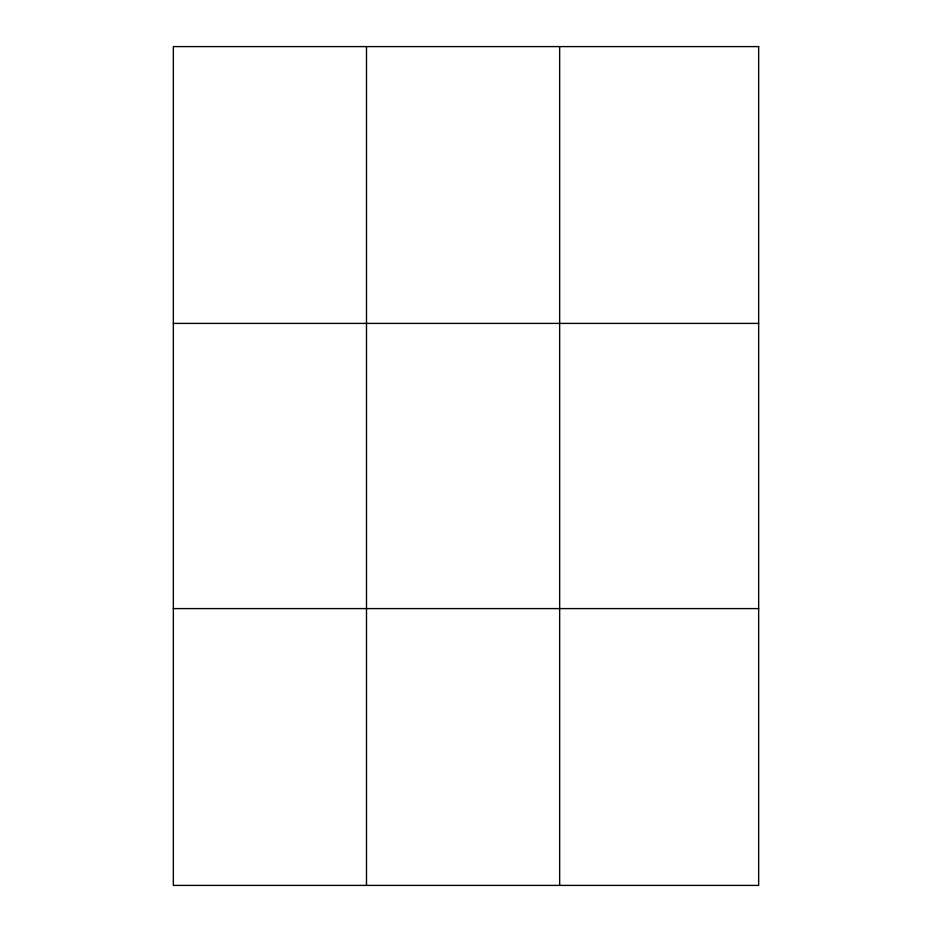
<?xml version="1.0" encoding="UTF-8"?>
<svg xmlns="http://www.w3.org/2000/svg" width="932" height="932" viewBox="0 0 932 932"><rect width="100%" height="100%" fill="white"/><g stroke="black" fill="none" stroke-linecap="round" stroke-linejoin="round"><path stroke-width="1.4" d="M366.497 46.6L366.497 885.4M559.654 46.6L559.654 885.4M173.34 323.404L758.66 323.404M173.34 608.596L758.66 608.596M758.66 46.6L758.66 885.4L173.34 885.4L173.34 46.6L758.66 46.6"/></g></svg>
